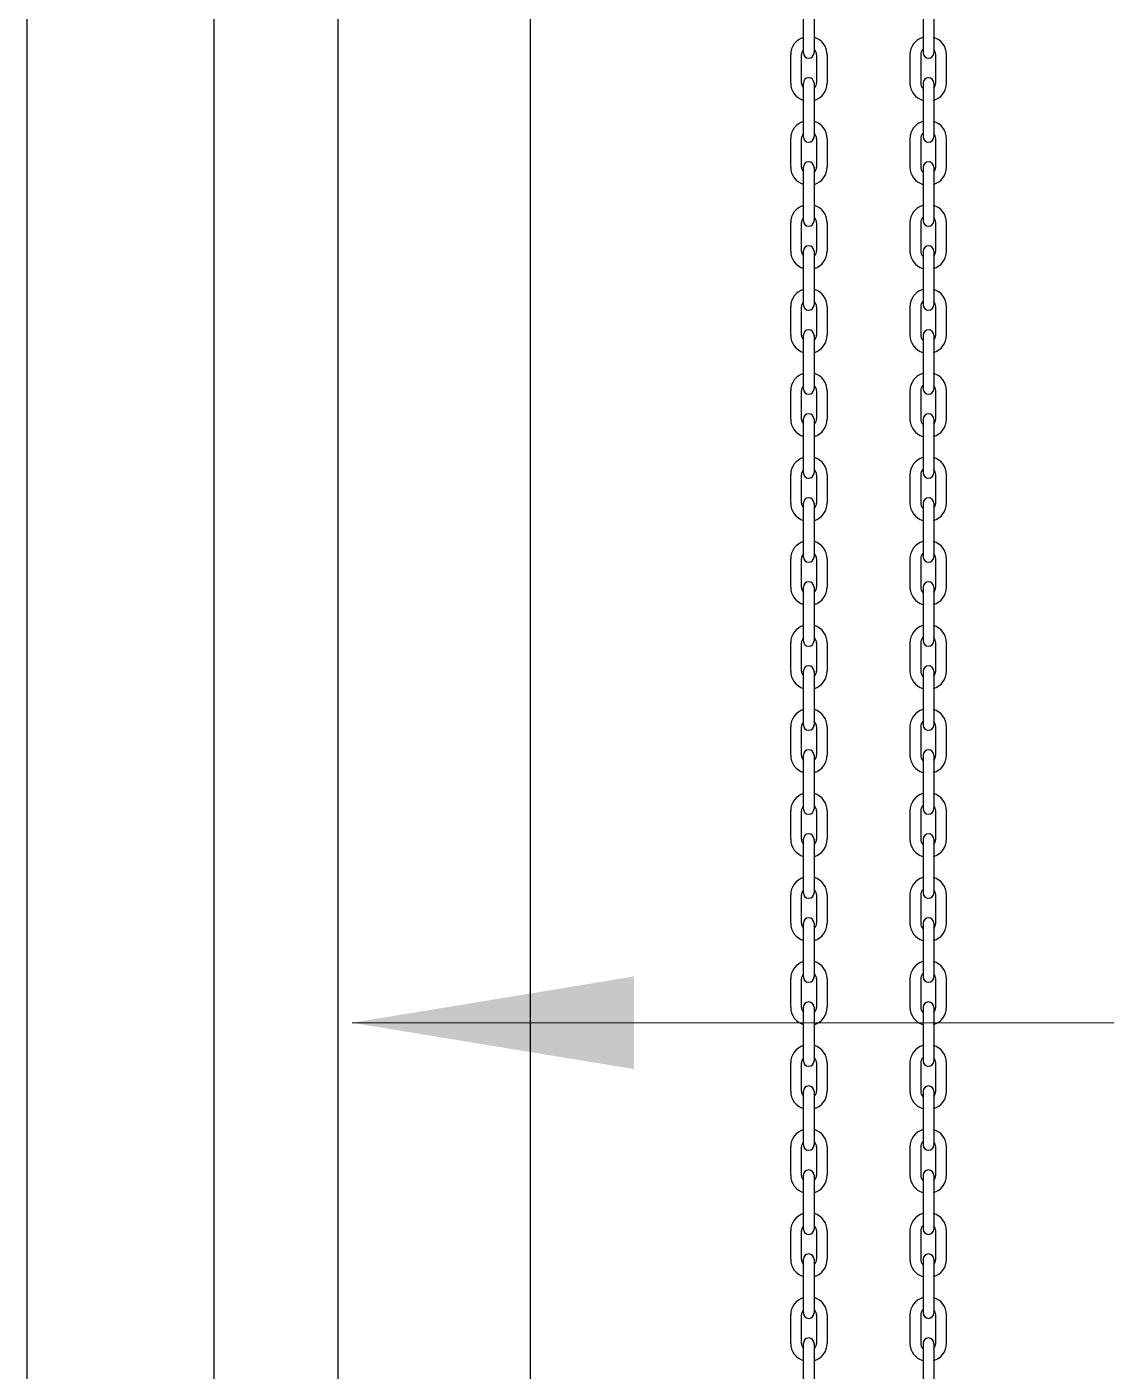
# Model space of a CAD drawing. Header units: millimetres. Extents: x 204328 to 274136, y -196910 to -178068.
# Drawn here: x 259735.3 to 260003.3, y -182770.9 to -182437 of the extents above; entities that cross this region are included whole.
import ezdxf

# ---------------------------------------------------------------- set-up
doc = ezdxf.new("R2010")
doc.units = ezdxf.units.MM
doc.layers.add('OHD Frame', color=2, linetype='Continuous')
doc.dimstyles.new('ISO-25', dxfattribs={"dimtxt": 2.5, "dimasz": 2.5, "dimexe": 1.25, "dimexo": 0.625, "dimtad": 1, "dimdsep": 46, "dimtxsty": 'Standard', "dimcen": 2.5, "dimadec": 0, "dimazin": 0, "dimtfac": 1, "dimtmove": 0, "dimatfit": 3, "dimfxl": 1, "dimarcsym": 0})

msp = doc.modelspace()

# ---------------------------------------------------------------- linework, layer by layer
at = {"color": 3}
for p, q in [((259781.82, -189504.02, 0), (259781.82, -181789.76, 0)), ((259812.62, -189504.02, 0), (259812.62, -181789.76, 0))]:
    msp.add_line(p, q, dxfattribs=at)
at = {"color": 7, "linetype": 'Continuous'}
for p, q in [((259928.13, -182430.09, 0), (259928.13, -182443.42, 0)), ((259930.8, -182430.09, 0), (259930.8, -182443.42, 0)), ((259957.88, -182430.09, 0), (259957.88, -182443.42, 0)), ((259960.55, -182430.09, 0), (259960.55, -182443.42, 0)), ((259925, -182450.95, 0), (259925, -182443.89, 0)), ((259927.67, -182450.95, 0), (259927.67, -182443.89, 0)), ((259931.4, -182443.89, 0), (259931.4, -182450.95, 0)), ((259934.07, -182443.89, 0), (259934.07, -182450.95, 0)), ((259954.61, -182443.89, 0), (259954.61, -182450.95, 0)), ((259957.28, -182443.89, 0), (259957.28, -182450.95, 0)), ((259961.01, -182450.95, 0), (259961.01, -182443.89, 0)), ((259963.68, -182450.95, 0), (259963.68, -182443.89, 0)), ((259928.13, -182450.95, 0), (259928.13, -182464.29, 0)), ((259930.8, -182450.95, 0), (259930.8, -182464.29, 0)), ((259957.88, -182450.95, 0), (259957.88, -182464.29, 0)), ((259960.55, -182450.95, 0), (259960.55, -182464.29, 0)), ((259925, -182471.82, 0), (259925, -182464.75, 0)), ((259927.67, -182471.82, 0), (259927.67, -182464.75, 0)), ((259931.4, -182464.75, 0), (259931.4, -182471.82, 0)), ((259934.07, -182464.75, 0), (259934.07, -182471.82, 0)), ((259954.61, -182464.75, 0), (259954.61, -182471.82, 0)), ((259957.28, -182464.75, 0), (259957.28, -182471.82, 0)), ((259961.01, -182471.82, 0), (259961.01, -182464.75, 0)), ((259963.68, -182471.82, 0), (259963.68, -182464.75, 0)), ((259928.13, -182471.82, 0), (259928.13, -182485.15, 0)), ((259930.8, -182471.82, 0), (259930.8, -182485.15, 0)), ((259957.88, -182471.82, 0), (259957.88, -182485.15, 0)), ((259960.55, -182471.82, 0), (259960.55, -182485.15, 0)), ((259925, -182492.69, 0), (259925, -182485.62, 0)), ((259927.67, -182492.69, 0), (259927.67, -182485.62, 0)), ((259931.4, -182485.62, 0), (259931.4, -182492.69, 0)), ((259934.07, -182485.62, 0), (259934.07, -182492.69, 0)), ((259954.61, -182485.62, 0), (259954.61, -182492.69, 0)), ((259957.28, -182485.62, 0), (259957.28, -182492.69, 0)), ((259961.01, -182492.69, 0), (259961.01, -182485.62, 0)), ((259963.68, -182492.69, 0), (259963.68, -182485.62, 0)), ((259928.13, -182492.69, 0), (259928.13, -182506.02, 0)), ((259930.8, -182492.69, 0), (259930.8, -182506.02, 0)), ((259957.88, -182492.69, 0), (259957.88, -182506.02, 0)), ((259960.55, -182492.69, 0), (259960.55, -182506.02, 0)), ((259925, -182513.55, 0), (259925, -182506.49, 0)), ((259927.67, -182513.55, 0), (259927.67, -182506.49, 0)), ((259931.4, -182506.49, 0), (259931.4, -182513.55, 0)), ((259934.07, -182506.49, 0), (259934.07, -182513.55, 0)), ((259954.61, -182506.49, 0), (259954.61, -182513.55, 0)), ((259957.28, -182506.49, 0), (259957.28, -182513.55, 0)), ((259961.01, -182513.55, 0), (259961.01, -182506.49, 0)), ((259963.68, -182513.55, 0), (259963.68, -182506.49, 0)), ((259928.13, -182513.55, 0), (259928.13, -182526.89, 0)), ((259930.8, -182513.55, 0), (259930.8, -182526.89, 0)), ((259957.88, -182513.55, 0), (259957.88, -182526.89, 0)), ((259960.55, -182513.55, 0), (259960.55, -182526.89, 0)), ((259925, -182534.42, 0), (259925, -182527.35, 0)), ((259927.67, -182534.42, 0), (259927.67, -182527.35, 0)), ((259931.4, -182527.35, 0), (259931.4, -182534.42, 0)), ((259934.07, -182527.35, 0), (259934.07, -182534.42, 0)), ((259954.61, -182527.35, 0), (259954.61, -182534.42, 0)), ((259957.28, -182527.35, 0), (259957.28, -182534.42, 0)), ((259961.01, -182534.42, 0), (259961.01, -182527.35, 0)), ((259963.68, -182534.42, 0), (259963.68, -182527.35, 0)), ((259928.13, -182534.42, 0), (259928.13, -182547.75, 0)), ((259930.8, -182534.42, 0), (259930.8, -182547.75, 0)), ((259957.88, -182534.42, 0), (259957.88, -182547.75, 0)), ((259960.55, -182534.42, 0), (259960.55, -182547.75, 0)), ((259925, -182555.29, 0), (259925, -182548.22, 0)), ((259927.67, -182555.29, 0), (259927.67, -182548.22, 0)), ((259931.4, -182548.22, 0), (259931.4, -182555.29, 0)), ((259934.07, -182548.22, 0), (259934.07, -182555.29, 0)), ((259954.61, -182548.22, 0), (259954.61, -182555.29, 0)), ((259957.28, -182548.22, 0), (259957.28, -182555.29, 0)), ((259961.01, -182555.29, 0), (259961.01, -182548.22, 0)), ((259963.68, -182555.29, 0), (259963.68, -182548.22, 0)), ((259928.13, -182555.29, 0), (259928.13, -182568.62, 0)), ((259928.13, -182555.29, 0), (259928.13, -182568.62, 0)), ((259930.8, -182555.29, 0), (259930.8, -182568.62, 0)), ((259930.8, -182555.29, 0), (259930.8, -182568.62, 0)), ((259957.88, -182555.29, 0), (259957.88, -182568.62, 0)), ((259957.88, -182555.29, 0), (259957.88, -182568.62, 0)), ((259960.55, -182555.29, 0), (259960.55, -182568.62, 0)), ((259960.55, -182555.29, 0), (259960.55, -182568.62, 0)), ((259925, -182576.16, 0), (259925, -182569.09, 0)), ((259927.67, -182576.16, 0), (259927.67, -182569.09, 0)), ((259931.4, -182569.09, 0), (259931.4, -182576.16, 0)), ((259934.07, -182569.09, 0), (259934.07, -182576.16, 0)), ((259954.61, -182569.09, 0), (259954.61, -182576.16, 0)), ((259957.28, -182569.09, 0), (259957.28, -182576.16, 0)), ((259961.01, -182576.16, 0), (259961.01, -182569.09, 0)), ((259963.68, -182576.16, 0), (259963.68, -182569.09, 0)), ((259928.13, -182576.16, 0), (259928.13, -182589.49, 0)), ((259930.8, -182576.16, 0), (259930.8, -182589.49, 0)), ((259957.88, -182576.16, 0), (259957.88, -182589.49, 0)), ((259960.55, -182576.16, 0), (259960.55, -182589.49, 0)), ((259925, -182597.02, 0), (259925, -182589.96, 0)), ((259925, -182597.02, 0), (259925, -182589.96, 0)), ((259927.67, -182597.02, 0), (259927.67, -182589.96, 0)), ((259927.67, -182597.02, 0), (259927.67, -182589.96, 0)), ((259931.4, -182589.96, 0), (259931.4, -182597.02, 0)), ((259931.4, -182589.96, 0), (259931.4, -182597.02, 0)), ((259934.07, -182589.96, 0), (259934.07, -182597.02, 0)), ((259934.07, -182589.96, 0), (259934.07, -182597.02, 0)), ((259954.61, -182589.96, 0), (259954.61, -182597.02, 0)), ((259954.61, -182589.96, 0), (259954.61, -182597.02, 0)), ((259957.28, -182589.96, 0), (259957.28, -182597.02, 0)), ((259957.28, -182589.96, 0), (259957.28, -182597.02, 0)), ((259961.01, -182597.02, 0), (259961.01, -182589.96, 0)), ((259961.01, -182597.02, 0), (259961.01, -182589.96, 0)), ((259963.68, -182597.02, 0), (259963.68, -182589.96, 0)), ((259963.68, -182597.02, 0), (259963.68, -182589.96, 0)), ((259928.13, -182597.02, 0), (259928.13, -182610.36, 0)), ((259928.13, -182597.02, 0), (259928.13, -182610.36, 0)), ((259930.8, -182597.02, 0), (259930.8, -182610.36, 0)), ((259930.8, -182597.02, 0), (259930.8, -182610.36, 0)), ((259957.88, -182597.02, 0), (259957.88, -182610.36, 0)), ((259957.88, -182597.02, 0), (259957.88, -182610.36, 0)), ((259960.55, -182597.02, 0), (259960.55, -182610.36, 0)), ((259960.55, -182597.02, 0), (259960.55, -182610.36, 0)), ((259925, -182617.89, 0), (259925, -182610.82, 0)), ((259927.67, -182617.89, 0), (259927.67, -182610.82, 0)), ((259931.4, -182610.82, 0), (259931.4, -182617.89, 0)), ((259934.07, -182610.82, 0), (259934.07, -182617.89, 0)), ((259954.61, -182610.82, 0), (259954.61, -182617.89, 0)), ((259957.28, -182610.82, 0), (259957.28, -182617.89, 0)), ((259961.01, -182617.89, 0), (259961.01, -182610.82, 0)), ((259963.68, -182617.89, 0), (259963.68, -182610.82, 0)), ((259928.13, -182617.89, 0), (259928.13, -182631.22, 0)), ((259930.8, -182617.89, 0), (259930.8, -182631.22, 0)), ((259957.88, -182617.89, 0), (259957.88, -182631.22, 0)), ((259960.55, -182617.89, 0), (259960.55, -182631.22, 0)), ((259925, -182638.76, 0), (259925, -182631.69, 0)), ((259927.67, -182638.76, 0), (259927.67, -182631.69, 0)), ((259931.4, -182631.69, 0), (259931.4, -182638.76, 0)), ((259934.07, -182631.69, 0), (259934.07, -182638.76, 0)), ((259954.61, -182631.69, 0), (259954.61, -182638.76, 0)), ((259957.28, -182631.69, 0), (259957.28, -182638.76, 0)), ((259961.01, -182638.76, 0), (259961.01, -182631.69, 0)), ((259963.68, -182638.76, 0), (259963.68, -182631.69, 0)), ((259928.13, -182638.76, 0), (259928.13, -182652.09, 0)), ((259930.8, -182638.76, 0), (259930.8, -182652.09, 0)), ((259957.88, -182638.76, 0), (259957.88, -182652.09, 0)), ((259960.55, -182638.76, 0), (259960.55, -182652.09, 0)), ((259925, -182659.62, 0), (259925, -182652.56, 0)), ((259927.67, -182659.62, 0), (259927.67, -182652.56, 0)), ((259931.4, -182652.56, 0), (259931.4, -182659.62, 0)), ((259934.07, -182652.56, 0), (259934.07, -182659.62, 0)), ((259954.61, -182652.56, 0), (259954.61, -182659.62, 0)), ((259957.28, -182652.56, 0), (259957.28, -182659.62, 0)), ((259961.01, -182659.62, 0), (259961.01, -182652.56, 0)), ((259963.68, -182659.62, 0), (259963.68, -182652.56, 0)), ((259928.13, -182659.62, 0), (259928.13, -182672.96, 0)), ((259930.8, -182659.62, 0), (259930.8, -182672.96, 0)), ((259957.88, -182659.62, 0), (259957.88, -182672.96, 0)), ((259960.55, -182659.62, 0), (259960.55, -182672.96, 0)), ((259925, -182680.49, 0), (259925, -182673.42, 0)), ((259927.67, -182680.49, 0), (259927.67, -182673.42, 0)), ((259931.4, -182673.42, 0), (259931.4, -182680.49, 0)), ((259934.07, -182673.42, 0), (259934.07, -182680.49, 0)), ((259954.61, -182673.42, 0), (259954.61, -182680.49, 0)), ((259957.28, -182673.42, 0), (259957.28, -182680.49, 0)), ((259961.01, -182680.49, 0), (259961.01, -182673.42, 0)), ((259963.68, -182680.49, 0), (259963.68, -182673.42, 0)), ((259928.13, -182680.49, 0), (259928.13, -182693.82, 0)), ((259930.8, -182680.49, 0), (259930.8, -182693.82, 0)), ((259957.88, -182680.49, 0), (259957.88, -182693.82, 0)), ((259960.55, -182680.49, 0), (259960.55, -182693.82, 0)), ((259925, -182701.36, 0), (259925, -182694.29, 0)), ((259927.67, -182701.36, 0), (259927.67, -182694.29, 0)), ((259931.4, -182694.29, 0), (259931.4, -182701.36, 0)), ((259934.07, -182694.29, 0), (259934.07, -182701.36, 0)), ((259954.61, -182694.29, 0), (259954.61, -182701.36, 0)), ((259957.28, -182694.29, 0), (259957.28, -182701.36, 0)), ((259961.01, -182701.36, 0), (259961.01, -182694.29, 0)), ((259963.68, -182701.36, 0), (259963.68, -182694.29, 0)), ((259928.13, -182701.36, 0), (259928.13, -182714.69, 0)), ((259930.8, -182701.36, 0), (259930.8, -182714.69, 0)), ((259957.88, -182701.36, 0), (259957.88, -182714.69, 0)), ((259960.55, -182701.36, 0), (259960.55, -182714.69, 0)), ((259925, -182722.22, 0), (259925, -182715.16, 0)), ((259927.67, -182722.22, 0), (259927.67, -182715.16, 0)), ((259931.4, -182715.16, 0), (259931.4, -182722.22, 0)), ((259934.07, -182715.16, 0), (259934.07, -182722.22, 0)), ((259954.61, -182715.16, 0), (259954.61, -182722.22, 0)), ((259957.28, -182715.16, 0), (259957.28, -182722.22, 0)), ((259961.01, -182722.22, 0), (259961.01, -182715.16, 0)), ((259963.68, -182722.22, 0), (259963.68, -182715.16, 0)), ((259928.13, -182722.22, 0), (259928.13, -182735.56, 0)), ((259930.8, -182722.22, 0), (259930.8, -182735.56, 0)), ((259957.88, -182722.22, 0), (259957.88, -182735.56, 0)), ((259960.55, -182722.22, 0), (259960.55, -182735.56, 0)), ((259925, -182743.09, 0), (259925, -182736.02, 0)), ((259927.67, -182743.09, 0), (259927.67, -182736.02, 0)), ((259931.4, -182736.02, 0), (259931.4, -182743.09, 0)), ((259934.07, -182736.02, 0), (259934.07, -182743.09, 0)), ((259954.61, -182736.02, 0), (259954.61, -182743.09, 0)), ((259957.28, -182736.02, 0), (259957.28, -182743.09, 0)), ((259961.01, -182743.09, 0), (259961.01, -182736.02, 0)), ((259963.68, -182743.09, 0), (259963.68, -182736.02, 0)), ((259928.13, -182743.09, 0), (259928.13, -182756.42, 0)), ((259930.8, -182743.09, 0), (259930.8, -182756.42, 0)), ((259957.88, -182743.09, 0), (259957.88, -182756.42, 0)), ((259960.55, -182743.09, 0), (259960.55, -182756.42, 0)), ((259925, -182763.96, 0), (259925, -182756.89, 0)), ((259927.67, -182763.96, 0), (259927.67, -182756.89, 0)), ((259931.4, -182756.89, 0), (259931.4, -182763.96, 0)), ((259934.07, -182756.89, 0), (259934.07, -182763.96, 0)), ((259954.61, -182756.89, 0), (259954.61, -182763.96, 0)), ((259957.28, -182756.89, 0), (259957.28, -182763.96, 0)), ((259961.01, -182763.96, 0), (259961.01, -182756.89, 0)), ((259963.68, -182763.96, 0), (259963.68, -182756.89, 0)), ((259928.13, -182763.96, 0), (259928.13, -182777.29, 0)), ((259930.8, -182763.96, 0), (259930.8, -182777.29, 0)), ((259957.88, -182763.96, 0), (259957.88, -182777.29, 0)), ((259960.55, -182763.96, 0), (259960.55, -182777.29, 0))]:
    msp.add_line(p, q, dxfattribs=at)
for centre, radius, start, end in [((259929.47, -182443.89, 0), 4.47, 106.4768, 180), ((259929.6, -182443.89, 0), 4.47, 0, 73.5232), ((259959.08, -182443.89, 0), 4.47, 106.4768, 180), ((259959.21, -182443.89, 0), 4.47, 0, 73.5232), ((259929.47, -182443.89, 0), 1.8, 134.9422, 180), ((259929.47, -182443.42, 0), 1.33, 180, 0), ((259929.6, -182443.89, 0), 1.8, 0, 45.0578), ((259959.08, -182443.89, 0), 1.8, 134.9422, 180), ((259959.21, -182443.42, 0), 1.33, 180, 0), ((259959.21, -182443.89, 0), 1.8, 0, 45.0578), ((259929.47, -182450.95, 0), 4.47, 180, 253.5232), ((259929.47, -182450.95, 0), 1.8, 180, 225.0578), ((259929.47, -182450.95, 0), 1.33, 0, 180), ((259929.6, -182450.95, 0), 4.47, 286.4768, 0), ((259929.6, -182450.95, 0), 1.8, 314.9422, 0), ((259959.08, -182450.95, 0), 4.47, 180, 253.5232), ((259959.08, -182450.95, 0), 1.8, 180, 225.0578), ((259959.21, -182450.95, 0), 1.33, 0, 180), ((259959.21, -182450.95, 0), 4.47, 286.4768, 0), ((259959.21, -182450.95, 0), 1.8, 314.9422, 0), ((259929.47, -182464.75, 0), 4.47, 106.4768, 180), ((259929.6, -182464.75, 0), 4.47, 0, 73.5232), ((259959.08, -182464.75, 0), 4.47, 106.4768, 180), ((259959.21, -182464.75, 0), 4.47, 0, 73.5232), ((259929.47, -182464.75, 0), 1.8, 134.9422, 180), ((259929.47, -182464.29, 0), 1.33, 180, 0), ((259929.6, -182464.75, 0), 1.8, 0, 45.0578), ((259959.08, -182464.75, 0), 1.8, 134.9422, 180), ((259959.21, -182464.29, 0), 1.33, 180, 0), ((259959.21, -182464.75, 0), 1.8, 0, 45.0578), ((259929.47, -182471.82, 0), 4.47, 180, 253.5232), ((259929.47, -182471.82, 0), 1.8, 180, 225.0578), ((259929.47, -182471.82, 0), 1.33, 0, 180), ((259929.6, -182471.82, 0), 4.47, 286.4768, 0), ((259929.6, -182471.82, 0), 1.8, 314.9422, 0), ((259959.08, -182471.82, 0), 4.47, 180, 253.5232), ((259959.08, -182471.82, 0), 1.8, 180, 225.0578), ((259959.21, -182471.82, 0), 1.33, 0, 180), ((259959.21, -182471.82, 0), 4.47, 286.4768, 0), ((259959.21, -182471.82, 0), 1.8, 314.9422, 0), ((259929.47, -182485.62, 0), 4.47, 106.4768, 180), ((259929.6, -182485.62, 0), 4.47, 0, 73.5232), ((259959.08, -182485.62, 0), 4.47, 106.4768, 180), ((259959.21, -182485.62, 0), 4.47, 0, 73.5232), ((259929.47, -182485.62, 0), 1.8, 134.9422, 180), ((259929.47, -182485.15, 0), 1.33, 180, 0), ((259929.6, -182485.62, 0), 1.8, 0, 45.0578), ((259959.08, -182485.62, 0), 1.8, 134.9422, 180), ((259959.21, -182485.15, 0), 1.33, 180, 0), ((259959.21, -182485.62, 0), 1.8, 0, 45.0578), ((259929.47, -182492.69, 0), 1.33, 0, 180), ((259959.21, -182492.69, 0), 1.33, 0, 180), ((259929.47, -182492.69, 0), 4.47, 180, 253.5232), ((259929.47, -182492.69, 0), 1.8, 180, 225.0578), ((259929.6, -182492.69, 0), 4.47, 286.4768, 0), ((259929.6, -182492.69, 0), 1.8, 314.9422, 0), ((259959.08, -182492.69, 0), 4.47, 180, 253.5232), ((259959.08, -182492.69, 0), 1.8, 180, 225.0578), ((259959.21, -182492.69, 0), 4.47, 286.4768, 0), ((259959.21, -182492.69, 0), 1.8, 314.9422, 0), ((259929.47, -182506.49, 0), 4.47, 106.4768, 180), ((259929.6, -182506.49, 0), 4.47, 0, 73.5232), ((259959.08, -182506.49, 0), 4.47, 106.4768, 180), ((259959.21, -182506.49, 0), 4.47, 0, 73.5232), ((259929.47, -182506.49, 0), 1.8, 134.9422, 180), ((259929.6, -182506.49, 0), 1.8, 0, 45.0578), ((259959.08, -182506.49, 0), 1.8, 134.9422, 180), ((259959.21, -182506.49, 0), 1.8, 0, 45.0578), ((259929.47, -182506.02, 0), 1.33, 180, 0), ((259959.21, -182506.02, 0), 1.33, 180, 0), ((259929.47, -182513.55, 0), 1.33, 0, 180), ((259959.21, -182513.55, 0), 1.33, 0, 180), ((259929.47, -182513.55, 0), 4.47, 180, 253.5232), ((259929.47, -182513.55, 0), 1.8, 180, 225.0578), ((259929.6, -182513.55, 0), 4.47, 286.4768, 0), ((259929.6, -182513.55, 0), 1.8, 314.9422, 0), ((259959.08, -182513.55, 0), 4.47, 180, 253.5232), ((259959.08, -182513.55, 0), 1.8, 180, 225.0578), ((259959.21, -182513.55, 0), 4.47, 286.4768, 0), ((259959.21, -182513.55, 0), 1.8, 314.9422, 0), ((259929.47, -182527.35, 0), 4.47, 106.4768, 180), ((259929.6, -182527.35, 0), 4.47, 0, 73.5232), ((259959.08, -182527.35, 0), 4.47, 106.4768, 180), ((259959.21, -182527.35, 0), 4.47, 0, 73.5232), ((259929.47, -182527.35, 0), 1.8, 134.9422, 180), ((259929.47, -182526.89, 0), 1.33, 180, 0), ((259929.6, -182527.35, 0), 1.8, 0, 45.0578), ((259959.08, -182527.35, 0), 1.8, 134.9422, 180), ((259959.21, -182526.89, 0), 1.33, 180, 0), ((259959.21, -182527.35, 0), 1.8, 0, 45.0578), ((259929.47, -182534.42, 0), 4.47, 180, 253.5232), ((259929.47, -182534.42, 0), 1.8, 180, 225.0578), ((259929.47, -182534.42, 0), 1.33, 0, 180), ((259929.6, -182534.42, 0), 4.47, 286.4768, 0), ((259929.6, -182534.42, 0), 1.8, 314.9422, 0), ((259959.08, -182534.42, 0), 4.47, 180, 253.5232), ((259959.08, -182534.42, 0), 1.8, 180, 225.0578), ((259959.21, -182534.42, 0), 1.33, 0, 180), ((259959.21, -182534.42, 0), 4.47, 286.4768, 0), ((259959.21, -182534.42, 0), 1.8, 314.9422, 0), ((259929.47, -182548.22, 0), 4.47, 106.4768, 180), ((259929.6, -182548.22, 0), 4.47, 0, 73.5232), ((259959.08, -182548.22, 0), 4.47, 106.4768, 180), ((259959.21, -182548.22, 0), 4.47, 0, 73.5232), ((259929.47, -182548.22, 0), 1.8, 134.9422, 180), ((259929.47, -182547.75, 0), 1.33, 180, 0), ((259929.6, -182548.22, 0), 1.8, 0, 45.0578), ((259959.08, -182548.22, 0), 1.8, 134.9422, 180), ((259959.21, -182547.75, 0), 1.33, 180, 0), ((259959.21, -182548.22, 0), 1.8, 0, 45.0578), ((259929.47, -182555.29, 0), 4.47, 180, 253.5232), ((259929.47, -182555.29, 0), 1.8, 180, 225.0578), ((259929.47, -182555.29, 0), 1.33, 0, 180), ((259929.47, -182555.29, 0), 1.33, 0, 180), ((259929.6, -182555.29, 0), 4.47, 286.4768, 0), ((259929.6, -182555.29, 0), 1.8, 314.9422, 0), ((259959.08, -182555.29, 0), 4.47, 180, 253.5232), ((259959.08, -182555.29, 0), 1.8, 180, 225.0578), ((259959.21, -182555.29, 0), 1.33, 0, 180), ((259959.21, -182555.29, 0), 1.33, 0, 180), ((259959.21, -182555.29, 0), 4.47, 286.4768, 0), ((259959.21, -182555.29, 0), 1.8, 314.9422, 0), ((259929.47, -182569.09, 0), 4.47, 106.4768, 180), ((259929.6, -182569.09, 0), 4.47, 0, 73.5232), ((259959.08, -182569.09, 0), 4.47, 106.4768, 180), ((259959.21, -182569.09, 0), 4.47, 0, 73.5232), ((259929.47, -182569.09, 0), 1.8, 134.9422, 180), ((259929.47, -182568.62, 0), 1.33, 180, 0), ((259929.47, -182568.62, 0), 1.33, 180, 0), ((259929.6, -182569.09, 0), 1.8, 0, 45.0578), ((259959.08, -182569.09, 0), 1.8, 134.9422, 180), ((259959.21, -182568.62, 0), 1.33, 180, 0), ((259959.21, -182568.62, 0), 1.33, 180, 0), ((259959.21, -182569.09, 0), 1.8, 0, 45.0578), ((259929.47, -182576.16, 0), 1.33, 0, 180), ((259959.21, -182576.16, 0), 1.33, 0, 180), ((259929.47, -182576.16, 0), 4.47, 180, 253.5232), ((259929.47, -182576.16, 0), 1.8, 180, 225.0578), ((259929.6, -182576.16, 0), 4.47, 286.4768, 0), ((259929.6, -182576.16, 0), 1.8, 314.9422, 0), ((259959.08, -182576.16, 0), 4.47, 180, 253.5232), ((259959.08, -182576.16, 0), 1.8, 180, 225.0578), ((259959.21, -182576.16, 0), 4.47, 286.4768, 0), ((259959.21, -182576.16, 0), 1.8, 314.9422, 0), ((259929.47, -182589.96, 0), 4.47, 106.4768, 180), ((259929.6, -182589.96, 0), 4.47, 0, 73.5232), ((259959.08, -182589.96, 0), 4.47, 106.4768, 180), ((259959.21, -182589.96, 0), 4.47, 0, 73.5232), ((259929.47, -182589.96, 0), 1.8, 134.9422, 180), ((259929.6, -182589.96, 0), 1.8, 0, 45.0578), ((259959.08, -182589.96, 0), 1.8, 134.9422, 180), ((259959.21, -182589.96, 0), 1.8, 0, 45.0578), ((259929.47, -182589.49, 0), 1.33, 180, 0), ((259929.47, -182589.49, 0), 1.33, 180, 0), ((259959.21, -182589.49, 0), 1.33, 180, 0), ((259959.21, -182589.49, 0), 1.33, 180, 0), ((259929.47, -182597.02, 0), 1.33, 0, 180), ((259929.47, -182597.02, 0), 1.33, 0, 180), ((259929.47, -182597.02, 0), 1.33, 0, 180), ((259959.21, -182597.02, 0), 1.33, 0, 180), ((259959.21, -182597.02, 0), 1.33, 0, 180), ((259959.21, -182597.02, 0), 1.33, 0, 180), ((259929.47, -182597.02, 0), 4.47, 180, 253.5232), ((259929.47, -182597.02, 0), 4.47, 180, 253.5232), ((259929.47, -182597.02, 0), 1.8, 180, 225.0578), ((259929.47, -182597.02, 0), 1.8, 180, 225.0578), ((259929.6, -182597.02, 0), 4.47, 286.4768, 0), ((259929.6, -182597.02, 0), 1.8, 314.9422, 0), ((259929.6, -182597.02, 0), 4.47, 286.4768, 0), ((259929.6, -182597.02, 0), 1.8, 314.9422, 0), ((259959.08, -182597.02, 0), 4.47, 180, 253.5232), ((259959.08, -182597.02, 0), 4.47, 180, 253.5232), ((259959.08, -182597.02, 0), 1.8, 180, 225.0578), ((259959.08, -182597.02, 0), 1.8, 180, 225.0578), ((259959.21, -182597.02, 0), 4.47, 286.4768, 0), ((259959.21, -182597.02, 0), 4.47, 286.4768, 0), ((259959.21, -182597.02, 0), 1.8, 314.9422, 0), ((259959.21, -182597.02, 0), 1.8, 314.9422, 0), ((259929.47, -182610.82, 0), 4.47, 106.4768, 180), ((259929.6, -182610.82, 0), 4.47, 0, 73.5232), ((259959.08, -182610.82, 0), 4.47, 106.4768, 180), ((259959.21, -182610.82, 0), 4.47, 0, 73.5232), ((259929.47, -182610.82, 0), 1.8, 134.9422, 180), ((259929.47, -182610.36, 0), 1.33, 180, 0), ((259929.47, -182610.36, 0), 1.33, 180, 0), ((259929.6, -182610.82, 0), 1.8, 0, 45.0578), ((259959.08, -182610.82, 0), 1.8, 134.9422, 180), ((259959.21, -182610.36, 0), 1.33, 180, 0), ((259959.21, -182610.36, 0), 1.33, 180, 0), ((259959.21, -182610.82, 0), 1.8, 0, 45.0578), ((259929.47, -182617.89, 0), 4.47, 180, 253.5232), ((259929.47, -182617.89, 0), 1.8, 180, 225.0578), ((259929.47, -182617.89, 0), 1.33, 0, 180), ((259929.6, -182617.89, 0), 4.47, 286.4768, 0), ((259929.6, -182617.89, 0), 1.8, 314.9422, 0), ((259959.08, -182617.89, 0), 4.47, 180, 253.5232), ((259959.08, -182617.89, 0), 1.8, 180, 225.0578), ((259959.21, -182617.89, 0), 1.33, 0, 180), ((259959.21, -182617.89, 0), 4.47, 286.4768, 0), ((259959.21, -182617.89, 0), 1.8, 314.9422, 0), ((259929.47, -182631.69, 0), 4.47, 106.4768, 180), ((259929.6, -182631.69, 0), 4.47, 0, 73.5232), ((259959.08, -182631.69, 0), 4.47, 106.4768, 180), ((259959.21, -182631.69, 0), 4.47, 0, 73.5232), ((259929.47, -182631.69, 0), 1.8, 134.9422, 180), ((259929.47, -182631.22, 0), 1.33, 180, 0), ((259929.6, -182631.69, 0), 1.8, 0, 45.0578), ((259959.08, -182631.69, 0), 1.8, 134.9422, 180), ((259959.21, -182631.22, 0), 1.33, 180, 0), ((259959.21, -182631.69, 0), 1.8, 0, 45.0578), ((259929.47, -182638.76, 0), 4.47, 180, 253.5232), ((259929.47, -182638.76, 0), 1.8, 180, 225.0578), ((259929.47, -182638.76, 0), 1.33, 0, 180), ((259929.6, -182638.76, 0), 4.47, 286.4768, 0), ((259929.6, -182638.76, 0), 1.8, 314.9422, 0), ((259959.08, -182638.76, 0), 4.47, 180, 253.5232), ((259959.08, -182638.76, 0), 1.8, 180, 225.0578), ((259959.21, -182638.76, 0), 1.33, 0, 180), ((259959.21, -182638.76, 0), 4.47, 286.4768, 0), ((259959.21, -182638.76, 0), 1.8, 314.9422, 0), ((259929.47, -182652.56, 0), 4.47, 106.4768, 180), ((259929.6, -182652.56, 0), 4.47, 0, 73.5232), ((259959.08, -182652.56, 0), 4.47, 106.4768, 180), ((259959.21, -182652.56, 0), 4.47, 0, 73.5232), ((259929.47, -182652.56, 0), 1.8, 134.9422, 180), ((259929.47, -182652.09, 0), 1.33, 180, 0), ((259929.6, -182652.56, 0), 1.8, 0, 45.0578), ((259959.08, -182652.56, 0), 1.8, 134.9422, 180), ((259959.21, -182652.09, 0), 1.33, 180, 0), ((259959.21, -182652.56, 0), 1.8, 0, 45.0578), ((259929.47, -182659.62, 0), 1.33, 0, 180), ((259959.21, -182659.62, 0), 1.33, 0, 180), ((259929.47, -182659.62, 0), 4.47, 180, 253.5232), ((259929.47, -182659.62, 0), 1.8, 180, 225.0578), ((259929.6, -182659.62, 0), 4.47, 286.4768, 0), ((259929.6, -182659.62, 0), 1.8, 314.9422, 0), ((259959.08, -182659.62, 0), 4.47, 180, 253.5232), ((259959.08, -182659.62, 0), 1.8, 180, 225.0578), ((259959.21, -182659.62, 0), 4.47, 286.4768, 0), ((259959.21, -182659.62, 0), 1.8, 314.9422, 0), ((259929.47, -182673.42, 0), 4.47, 106.4768, 180), ((259929.6, -182673.42, 0), 4.47, 0, 73.5232), ((259959.08, -182673.42, 0), 4.47, 106.4768, 180), ((259959.21, -182673.42, 0), 4.47, 0, 73.5232), ((259929.47, -182673.42, 0), 1.8, 134.9422, 180), ((259929.6, -182673.42, 0), 1.8, 0, 45.0578), ((259959.08, -182673.42, 0), 1.8, 134.9422, 180), ((259959.21, -182673.42, 0), 1.8, 0, 45.0578), ((259929.47, -182672.96, 0), 1.33, 180, 0), ((259959.21, -182672.96, 0), 1.33, 180, 0), ((259929.47, -182680.49, 0), 1.33, 0, 180), ((259959.21, -182680.49, 0), 1.33, 0, 180), ((259929.47, -182680.49, 0), 4.47, 180, 253.5232), ((259929.47, -182680.49, 0), 1.8, 180, 225.0578), ((259929.6, -182680.49, 0), 4.47, 286.4768, 0), ((259929.6, -182680.49, 0), 1.8, 314.9422, 0), ((259959.08, -182680.49, 0), 4.47, 180, 253.5232), ((259959.08, -182680.49, 0), 1.8, 180, 225.0578), ((259959.21, -182680.49, 0), 4.47, 286.4768, 0), ((259959.21, -182680.49, 0), 1.8, 314.9422, 0), ((259929.47, -182694.29, 0), 4.47, 106.4768, 180), ((259929.6, -182694.29, 0), 4.47, 0, 73.5232), ((259959.08, -182694.29, 0), 4.47, 106.4768, 180), ((259959.21, -182694.29, 0), 4.47, 0, 73.5232), ((259929.47, -182694.29, 0), 1.8, 134.9422, 180), ((259929.47, -182693.82, 0), 1.33, 180, 0), ((259929.6, -182694.29, 0), 1.8, 0, 45.0578), ((259959.08, -182694.29, 0), 1.8, 134.9422, 180), ((259959.21, -182693.82, 0), 1.33, 180, 0), ((259959.21, -182694.29, 0), 1.8, 0, 45.0578), ((259929.47, -182701.36, 0), 4.47, 180, 253.5232), ((259929.47, -182701.36, 0), 1.8, 180, 225.0578), ((259929.47, -182701.36, 0), 1.33, 0, 180), ((259929.6, -182701.36, 0), 4.47, 286.4768, 0), ((259929.6, -182701.36, 0), 1.8, 314.9422, 0), ((259959.08, -182701.36, 0), 4.47, 180, 253.5232), ((259959.08, -182701.36, 0), 1.8, 180, 225.0578), ((259959.21, -182701.36, 0), 1.33, 0, 180), ((259959.21, -182701.36, 0), 4.47, 286.4768, 0), ((259959.21, -182701.36, 0), 1.8, 314.9422, 0), ((259929.47, -182715.16, 0), 4.47, 106.4768, 180), ((259929.6, -182715.16, 0), 4.47, 0, 73.5232), ((259959.08, -182715.16, 0), 4.47, 106.4768, 180), ((259959.21, -182715.16, 0), 4.47, 0, 73.5232), ((259929.47, -182715.16, 0), 1.8, 134.9422, 180), ((259929.47, -182714.69, 0), 1.33, 180, 0), ((259929.6, -182715.16, 0), 1.8, 0, 45.0578), ((259959.08, -182715.16, 0), 1.8, 134.9422, 180), ((259959.21, -182714.69, 0), 1.33, 180, 0), ((259959.21, -182715.16, 0), 1.8, 0, 45.0578), ((259929.47, -182722.22, 0), 4.47, 180, 253.5232), ((259929.47, -182722.22, 0), 1.8, 180, 225.0578), ((259929.47, -182722.22, 0), 1.33, 0, 180), ((259929.6, -182722.22, 0), 4.47, 286.4768, 0), ((259929.6, -182722.22, 0), 1.8, 314.9422, 0), ((259959.08, -182722.22, 0), 4.47, 180, 253.5232), ((259959.08, -182722.22, 0), 1.8, 180, 225.0578), ((259959.21, -182722.22, 0), 1.33, 0, 180), ((259959.21, -182722.22, 0), 4.47, 286.4768, 0), ((259959.21, -182722.22, 0), 1.8, 314.9422, 0), ((259929.47, -182736.02, 0), 4.47, 106.4768, 180), ((259929.6, -182736.02, 0), 4.47, 0, 73.5232), ((259959.08, -182736.02, 0), 4.47, 106.4768, 180), ((259959.21, -182736.02, 0), 4.47, 0, 73.5232), ((259929.47, -182736.02, 0), 1.8, 134.9422, 180), ((259929.47, -182735.56, 0), 1.33, 180, 0), ((259929.6, -182736.02, 0), 1.8, 0, 45.0578), ((259959.08, -182736.02, 0), 1.8, 134.9422, 180), ((259959.21, -182735.56, 0), 1.33, 180, 0), ((259959.21, -182736.02, 0), 1.8, 0, 45.0578), ((259929.47, -182743.09, 0), 1.33, 0, 180), ((259959.21, -182743.09, 0), 1.33, 0, 180), ((259929.47, -182743.09, 0), 4.47, 180, 253.5232), ((259929.47, -182743.09, 0), 1.8, 180, 225.0578), ((259929.6, -182743.09, 0), 4.47, 286.4768, 0), ((259929.6, -182743.09, 0), 1.8, 314.9422, 0), ((259959.08, -182743.09, 0), 4.47, 180, 253.5232), ((259959.08, -182743.09, 0), 1.8, 180, 225.0578), ((259959.21, -182743.09, 0), 4.47, 286.4768, 0), ((259959.21, -182743.09, 0), 1.8, 314.9422, 0), ((259929.47, -182756.89, 0), 4.47, 106.4768, 180), ((259929.6, -182756.89, 0), 4.47, 0, 73.5232), ((259959.08, -182756.89, 0), 4.47, 106.4768, 180), ((259959.21, -182756.89, 0), 4.47, 0, 73.5232), ((259929.47, -182756.89, 0), 1.8, 134.9422, 180), ((259929.6, -182756.89, 0), 1.8, 0, 45.0578), ((259959.08, -182756.89, 0), 1.8, 134.9422, 180), ((259959.21, -182756.89, 0), 1.8, 0, 45.0578), ((259929.47, -182756.42, 0), 1.33, 180, 0), ((259959.21, -182756.42, 0), 1.33, 180, 0), ((259929.47, -182763.96, 0), 1.33, 0, 180), ((259959.21, -182763.96, 0), 1.33, 0, 180), ((259929.47, -182763.96, 0), 4.47, 180, 253.5232), ((259929.47, -182763.96, 0), 1.8, 180, 225.0578), ((259929.6, -182763.96, 0), 4.47, 286.4768, 0), ((259929.6, -182763.96, 0), 1.8, 314.9422, 0), ((259959.08, -182763.96, 0), 4.47, 180, 253.5232), ((259959.08, -182763.96, 0), 1.8, 180, 225.0578), ((259959.21, -182763.96, 0), 4.47, 286.4768, 0), ((259959.21, -182763.96, 0), 1.8, 314.9422, 0)]:
    msp.add_arc(centre, radius, start, end, dxfattribs=at)
at = {"layer": 'OHD Frame', "color": 1}
for p, q in [((259860.32, -181454.02, 0), (259860.32, -189504.02, 0)), ((259735.32, -181746.83, 0), (259735.32, -184329.02, 0))]:
    msp.add_line(p, q, dxfattribs=at)

# ---------------------------------------------------------------- leaders
msp.add_leader([(259816.09, -182684.34, 0), (260140.59, -182684.34, 0)], dimstyle='ISO-25', override={"dimasz": 70, "dimtad": 0, "dimclrd": 1, "dimlwd": 9})

doc.saveas('drawing.dxf')
